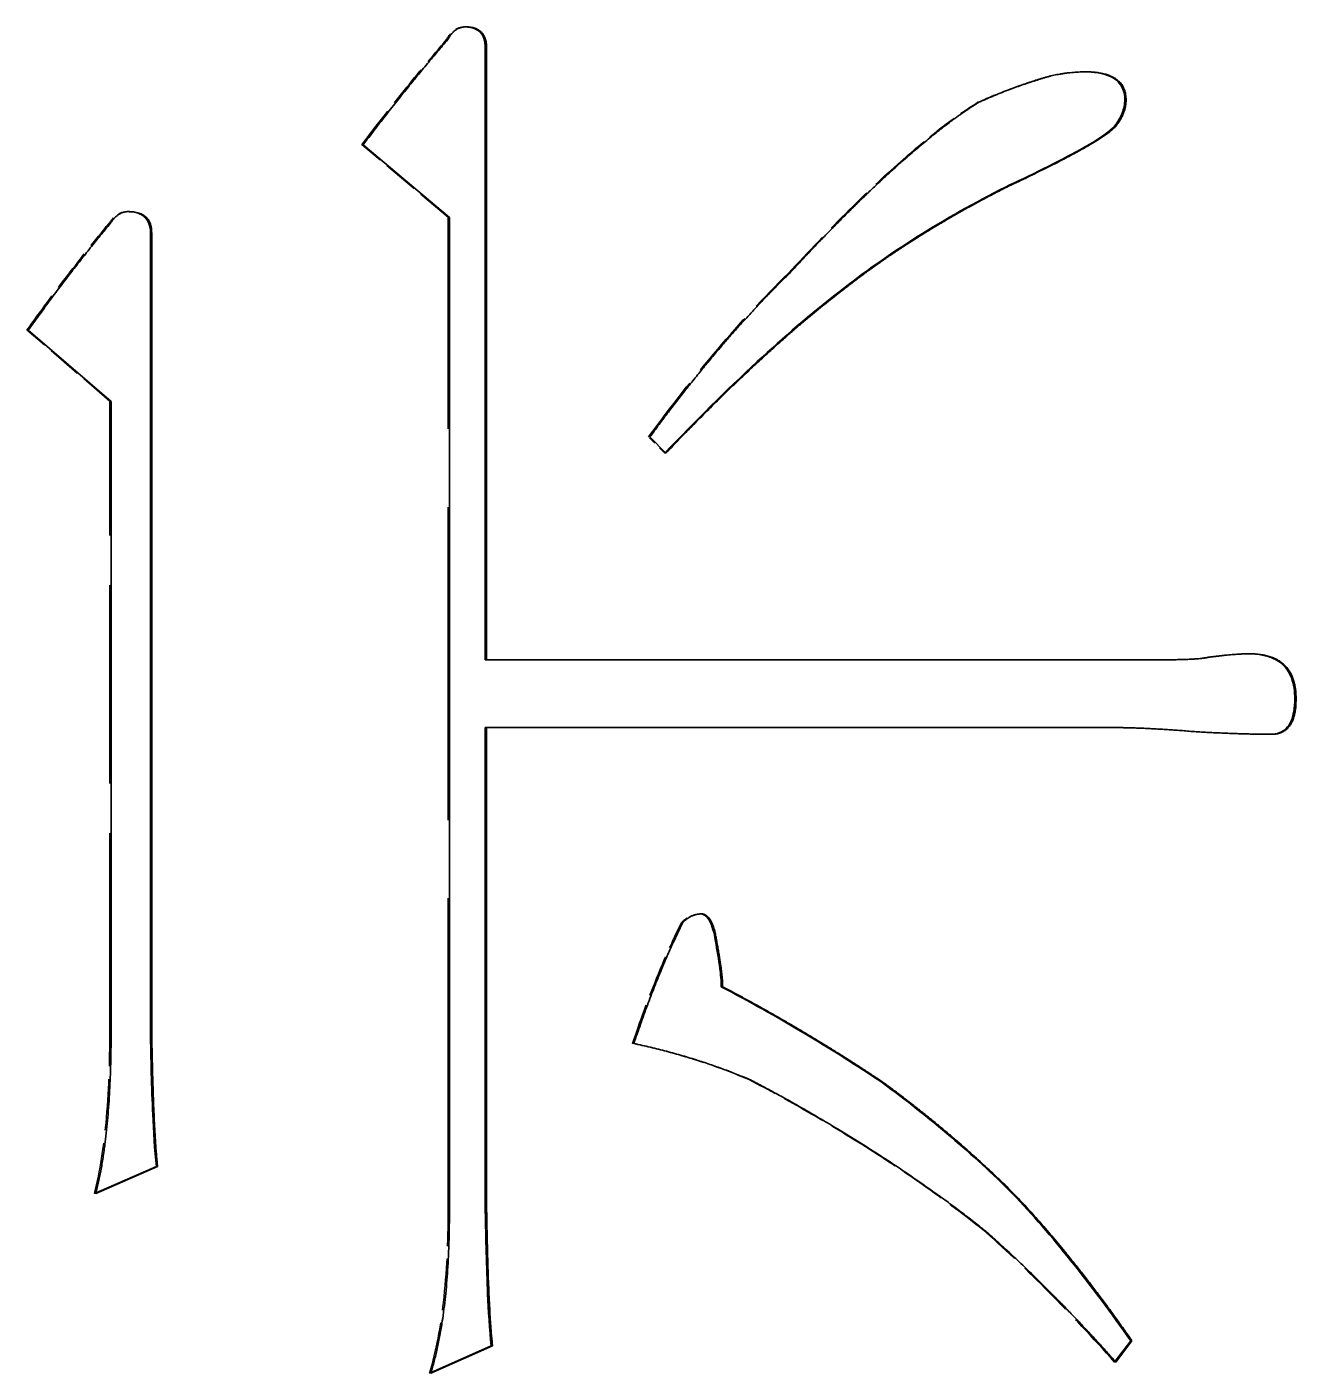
# Model space of a CAD drawing. Header units: millimetres. Extents: x 200 to 5740, y 200 to 4000.
# Drawn here: x 2060.74 to 2078.95, y 3326.44 to 3345.75 of the extents above; entities that cross this region are included whole.
import ezdxf

# ---------------------------------------------------------------- set-up
doc = ezdxf.new("R2010")
doc.units = ezdxf.units.MM
doc.header["$LTSCALE"] = 20
doc.linetypes.add('DASHED', pattern=[0.2067, 0.1654, -0.0413])
doc.layers.add('可見 (ISO)', color=7, linetype='Continuous', lineweight=35)
doc.layers.add('隱藏 (ISO)', color=7, linetype='DASHED', lineweight=25)

msp = doc.modelspace()

# ---------------------------------------------------------------- linework, layer by layer
at = {"layer": '可見 (ISO)'}
for p, q in [((2067.316, 3345.448), (2067.316, 3336.672)), ((2067.335, 3345.448), (2067.335, 3336.672)), ((2076.362, 3344.33), (2076.343, 3344.33)), ((2066.801, 3343.017), (2065.564, 3344.062)), ((2074.796, 3343.454), (2074.778, 3343.454)), ((2066.801, 3328.758), (2066.801, 3343.017)), ((2062.512, 3342.798), (2062.512, 3331.335)), ((2062.53, 3342.798), (2062.53, 3331.335)), ((2061.948, 3340.379), (2060.759, 3341.4)), ((2061.948, 3331.335), (2061.948, 3340.379)), ((2069.907, 3339.638), (2069.677, 3339.869)), ((2067.335, 3336.672), (2067.316, 3336.672)), ((2067.335, 3336.672), (2077.09, 3336.672)), ((2067.316, 3335.699), (2067.316, 3328.758)), ((2067.335, 3335.699), (2067.316, 3335.699)), ((2076.289, 3335.699), (2067.335, 3335.699)), ((2067.335, 3335.699), (2067.335, 3328.758)), ((2070.635, 3332.636), (2070.617, 3332.636)), ((2070.72, 3331.98), (2070.701, 3331.98)), ((2073.025, 3330.606), (2073.007, 3330.606)), ((2062.615, 3329.403), (2061.73, 3329.014)), ((2062.597, 3329.403), (2061.732, 3329.023)), ((2062.615, 3329.403), (2062.597, 3329.403)), ((2074.894, 3329.014), (2074.875, 3329.014)), ((2076.574, 3326.899), (2076.352, 3326.606)), ((2076.592, 3326.899), (2076.362, 3326.595)), ((2076.592, 3326.899), (2076.574, 3326.899)), ((2067.42, 3326.826), (2066.534, 3326.437)), ((2067.401, 3326.826), (2066.537, 3326.446)), ((2067.42, 3326.826), (2067.401, 3326.826))]:
    msp.add_line(p, q, dxfattribs=at)
for points in [[(2066.777, 3345.57), (2066.874, 3345.752), (2067.032, 3345.752)], [(2067.032, 3345.752), (2067.335, 3345.752), (2067.335, 3345.448)], [(2065.564, 3344.062), (2066.17, 3344.864), (2066.777, 3345.57)], [(2075.221, 3344.986), (2075.561, 3345.108), (2075.949, 3345.108)], [(2075.949, 3345.108), (2076.507, 3345.095), (2076.507, 3344.706)], [(2074.396, 3344.67), (2074.821, 3344.864), (2075.221, 3344.986)], [(2073.292, 3343.819), (2073.935, 3344.39), (2074.396, 3344.67)], [(2076.507, 3344.706), (2076.507, 3344.512), (2076.362, 3344.33)], [(2076.362, 3344.33), (2076.167, 3344.099), (2074.796, 3343.454)], [(2071.678, 3342.215), (2072.625, 3343.236), (2073.292, 3343.819)], [(2074.796, 3343.454), (2073.45, 3342.774), (2072.406, 3341.947)], [(2061.936, 3342.932), (2062.045, 3343.102), (2062.191, 3343.102)], [(2062.191, 3343.102), (2062.53, 3343.102), (2062.53, 3342.798)], [(2060.759, 3341.4), (2061.341, 3342.215), (2061.936, 3342.932)], [(2069.677, 3339.869), (2070.659, 3341.218), (2071.678, 3342.215)], [(2072.406, 3341.947), (2071.314, 3341.108), (2069.907, 3339.638)], [(2077.09, 3336.672), (2077.538, 3336.672), (2077.696, 3336.708)], [(2077.696, 3336.708), (2078.06, 3336.757), (2078.279, 3336.757)], [(2078.279, 3336.757), (2078.946, 3336.757), (2078.946, 3336.112)], [(2078.946, 3336.112), (2078.946, 3335.602), (2078.594, 3335.602)], [(2077.514, 3335.638), (2076.81, 3335.699), (2076.289, 3335.699)], [(2078.594, 3335.602), (2078.181, 3335.602), (2077.514, 3335.638)], [(2069.446, 3331.165), (2069.786, 3332.174), (2070.15, 3332.903)], [(2070.15, 3332.903), (2070.271, 3333.025), (2070.417, 3333.025)], [(2070.417, 3333.025), (2070.574, 3333.025), (2070.635, 3332.636)], [(2070.635, 3332.636), (2070.72, 3332.174), (2070.72, 3331.98)], [(2070.72, 3331.98), (2071.921, 3331.347), (2073.025, 3330.606)], [(2061.73, 3329.014), (2061.948, 3329.877), (2061.948, 3331.335)], [(2062.53, 3331.335), (2062.555, 3329.925), (2062.615, 3329.403)], [(2071.12, 3330.642), (2070.356, 3330.971), (2069.446, 3331.165)], [(2072.843, 3329.646), (2071.921, 3330.229), (2071.12, 3330.642)], [(2073.025, 3330.606), (2074.069, 3329.84), (2074.894, 3329.014)], [(2074.517, 3328.454), (2073.777, 3329.05), (2072.843, 3329.646)], [(2074.894, 3329.014), (2075.719, 3328.151), (2076.592, 3326.899)], [(2066.534, 3326.437), (2066.801, 3327.3), (2066.801, 3328.758)], [(2067.335, 3328.758), (2067.359, 3327.348), (2067.42, 3326.826)], [(2076.362, 3326.595), (2075.379, 3327.689), (2074.517, 3328.454)]]:
    msp.add_open_spline(points, degree=2, dxfattribs=at)
for points, knots in [([(2067.024, 3345.752), (2067.051, 3345.751), (2067.077, 3345.749), (2067.129, 3345.739), (2067.154, 3345.731), (2067.203, 3345.708), (2067.226, 3345.691), (2067.267, 3345.647), (2067.283, 3345.62), (2067.311, 3345.546), (2067.316, 3345.496), (2067.316, 3345.448)], [-0.04817643, -0.04817643, -0.04817643, -0.04817643, -0.04026467, -0.04026467, -0.03244947, -0.03244947, -0.02383502, -0.02383502, -0.01436873, -0.01436873, 0, 0, 0, 0]), ([(2075.933, 3345.108), (2075.998, 3345.106), (2076.065, 3345.1), (2076.182, 3345.078), (2076.235, 3345.063), (2076.324, 3345.02), (2076.362, 3344.995), (2076.423, 3344.933), (2076.446, 3344.899), (2076.481, 3344.811), (2076.489, 3344.759), (2076.489, 3344.706)], [-0.0776161, -0.0776161, -0.0776161, -0.0776161, -0.05805482, -0.05805482, -0.04185504, -0.04185504, -0.02836501, -0.02836501, -0.01573297, -0.01573297, 0, 0, 0, 0]), ([(2076.489, 3344.706), (2076.489, 3344.64), (2076.476, 3344.577), (2076.426, 3344.448), (2076.388, 3344.386), (2076.343, 3344.33)], [-0.04144252, -0.04144252, -0.04144252, -0.04144252, -0.02163067, -0.02163067, 0, 0, 0, 0]), ([(2076.343, 3344.33), (2076.276, 3344.25), (2076.107, 3344.136), (2075.532, 3343.815), (2075.108, 3343.61), (2074.778, 3343.454)], [-0.1951761, -0.1951761, -0.1951761, -0.1951761, -0.1096652, -0.1096652, 0, 0, 0, 0]), ([(2074.778, 3343.454), (2074.344, 3343.235), (2073.919, 3342.997), (2073.121, 3342.494), (2072.746, 3342.231), (2072.388, 3341.947)], [-0.283327, -0.283327, -0.283327, -0.283327, -0.1372204, -0.1372204, 0, 0, 0, 0]), ([(2062.184, 3343.102), (2062.216, 3343.101), (2062.248, 3343.099), (2062.31, 3343.087), (2062.339, 3343.079), (2062.394, 3343.053), (2062.419, 3343.035), (2062.462, 3342.99), (2062.478, 3342.963), (2062.506, 3342.891), (2062.512, 3342.844), (2062.512, 3342.798)], [-0.05114989, -0.05114989, -0.05114989, -0.05114989, -0.04158078, -0.04158078, -0.03244019, -0.03244019, -0.02330815, -0.02330815, -0.01374194, -0.01374194, 0, 0, 0, 0]), ([(2072.388, 3341.947), (2071.987, 3341.639), (2071.589, 3341.294), (2070.767, 3340.535), (2070.321, 3340.089), (2069.898, 3339.647)], [-0.3368893, -0.3368893, -0.3368893, -0.3368893, -0.1851064, -0.1851064, -0.0013054, -0.0013054, -0.0013054, -0.0013054]), ([(2078.268, 3336.757), (2078.333, 3336.756), (2078.399, 3336.751), (2078.519, 3336.728), (2078.575, 3336.711), (2078.684, 3336.66), (2078.734, 3336.625), (2078.823, 3336.53), (2078.856, 3336.473), (2078.915, 3336.316), (2078.927, 3336.213), (2078.927, 3336.112)], [-0.1056532, -0.1056532, -0.1056532, -0.1056532, -0.0862629, -0.0862629, -0.0688238, -0.0688238, -0.0501972, -0.0501972, -0.030049, -0.030049, 0, 0, 0, 0]), ([(2078.927, 3336.112), (2078.927, 3336.051), (2078.924, 3335.987), (2078.904, 3335.877), (2078.891, 3335.827), (2078.852, 3335.746), (2078.831, 3335.713), (2078.777, 3335.66), (2078.746, 3335.64), (2078.67, 3335.609), (2078.624, 3335.602), (2078.579, 3335.602)], [-0.07042462, -0.07042462, -0.07042462, -0.07042462, -0.0518836, -0.0518836, -0.03687189, -0.03687189, -0.02511664, -0.02511664, -0.01400675, -0.01400675, -0.0003405, -0.0003405, -0.0003405, -0.0003405]), ([(2070.405, 3333.025), (2070.417, 3333.024), (2070.428, 3333.022), (2070.452, 3333.013), (2070.465, 3333.006), (2070.499, 3332.978), (2070.517, 3332.953), (2070.571, 3332.858), (2070.598, 3332.756), (2070.617, 3332.636)], [-0.06144574, -0.06144574, -0.06144574, -0.06144574, -0.05615082, -0.05615082, -0.04960533, -0.04960533, -0.03630955, -0.03630955, 0, 0, 0, 0]), ([(2070.617, 3332.636), (2070.64, 3332.51), (2070.664, 3332.368), (2070.69, 3332.162), (2070.701, 3332.06), (2070.701, 3331.98)], [-0.06329109, -0.06329109, -0.06329109, -0.06329109, -0.02414719, -0.02414719, 0, 0, 0, 0]), ([(2070.701, 3331.98), (2071.1, 3331.77), (2071.492, 3331.55), (2072.261, 3331.092), (2072.637, 3330.854), (2073.007, 3330.606)], [-0.2688987, -0.2688987, -0.2688987, -0.2688987, -0.1337601, -0.1337601, 0, 0, 0, 0]), ([(2062.512, 3331.335), (2062.518, 3330.958), (2062.529, 3330.526), (2062.555, 3329.929), (2062.571, 3329.624), (2062.597, 3329.403)], [-0.1834894, -0.1834894, -0.1834894, -0.1834894, -0.0669173, -0.0669173, 0, 0, 0, 0]), ([(2073.007, 3330.606), (2073.345, 3330.358), (2073.676, 3330.097), (2074.299, 3329.566), (2074.593, 3329.296), (2074.875, 3329.014)], [-0.2459204, -0.2459204, -0.2459204, -0.2459204, -0.1197957, -0.1197957, 0, 0, 0, 0]), ([(2074.875, 3329.014), (2075.167, 3328.708), (2075.447, 3328.383), (2076.012, 3327.68), (2076.3, 3327.291), (2076.574, 3326.899)], [-0.2705432, -0.2705432, -0.2705432, -0.2705432, -0.1436047, -0.1436047, 0, 0, 0, 0]), ([(2067.316, 3328.758), (2067.323, 3328.381), (2067.333, 3327.949), (2067.359, 3327.352), (2067.376, 3327.047), (2067.401, 3326.826)], [-0.1834894, -0.1834894, -0.1834894, -0.1834894, -0.0669173, -0.0669173, 0, 0, 0, 0])]:
    msp.add_open_spline(points, degree=3, knots=knots, dxfattribs=at)
at = {"layer": '隱藏 (ISO)', "ltscale": 0.02847}
for p, q in [((2067.032, 3345.752), (2067.013, 3345.752)), ((2066.777, 3345.57), (2066.758, 3345.57)), ((2075.949, 3345.108), (2075.931, 3345.108)), ((2075.221, 3344.986), (2075.203, 3344.986)), ((2074.396, 3344.67), (2074.378, 3344.67)), ((2065.564, 3344.062), (2065.545, 3344.062)), ((2062.191, 3343.102), (2062.172, 3343.102)), ((2061.936, 3342.932), (2061.917, 3342.932)), ((2066.801, 3343.017), (2066.783, 3343.017)), ((2071.678, 3342.215), (2071.66, 3342.215)), ((2060.759, 3341.4), (2060.741, 3341.4)), ((2061.948, 3340.379), (2061.93, 3340.379)), ((2069.677, 3339.869), (2069.658, 3339.869)), ((2069.907, 3339.638), (2069.889, 3339.638)), ((2077.696, 3336.708), (2077.678, 3336.708)), ((2078.279, 3336.757), (2078.26, 3336.757)), ((2077.514, 3335.638), (2077.496, 3335.638)), ((2078.594, 3335.602), (2078.576, 3335.602)), ((2070.15, 3332.903), (2070.131, 3332.903)), ((2070.417, 3333.025), (2070.398, 3333.025)), ((2069.446, 3331.165), (2069.428, 3331.165)), ((2071.12, 3330.642), (2071.102, 3330.642)), ((2061.73, 3329.014), (2061.711, 3329.014)), ((2074.517, 3328.454), (2074.499, 3328.454)), ((2076.362, 3326.595), (2076.343, 3326.595)), ((2066.534, 3326.437), (2066.516, 3326.437))]:
    msp.add_line(p, q, dxfattribs=at)
at = {"layer": '隱藏 (ISO)', "ltscale": 0.154348}
msp.add_line((2066.783, 3343.017), (2065.545, 3344.062), dxfattribs=at)
at = {"layer": '隱藏 (ISO)', "ltscale": 1.357807}
msp.add_line((2066.783, 3328.758), (2066.783, 3343.017), dxfattribs=at)
at = {"layer": '隱藏 (ISO)', "ltscale": 0.14932}
msp.add_line((2061.93, 3340.379), (2060.741, 3341.4), dxfattribs=at)
at = {"layer": '隱藏 (ISO)', "ltscale": 0.861181}
msp.add_line((2061.93, 3331.335), (2061.93, 3340.379), dxfattribs=at)
at = {"layer": '隱藏 (ISO)', "ltscale": 0.031006}
msp.add_line((2069.889, 3339.638), (2069.658, 3339.869), dxfattribs=at)
at = {"layer": '隱藏 (ISO)', "ltscale": 0.002059}
msp.add_line((2061.732, 3329.023), (2061.711, 3329.014), dxfattribs=at)
at = {"layer": '隱藏 (ISO)', "ltscale": 0.00123}
msp.add_line((2076.352, 3326.606), (2076.343, 3326.595), dxfattribs=at)
at = {"layer": '隱藏 (ISO)', "ltscale": 0.00212}
msp.add_line((2066.537, 3326.446), (2066.516, 3326.437), dxfattribs=at)
at = {"layer": '隱藏 (ISO)', "ltscale": 0.031428}
msp.add_open_spline([(2066.758, 3345.57), (2066.78, 3345.61), (2066.807, 3345.649), (2066.863, 3345.703), (2066.89, 3345.721), (2066.949, 3345.746), (2066.981, 3345.752), (2067.013, 3345.752)], degree=3, knots=[-0.03321196, -0.03321196, -0.03321196, -0.03321196, -0.01939965, -0.01939965, -0.00978597, -0.00978597, 0, 0, 0, 0], dxfattribs=at)
at = {"layer": '隱藏 (ISO)', "ltscale": 0.000950072}
msp.add_open_spline([(2067.013, 3345.752), (2067.017, 3345.752), (2067.02, 3345.752), (2067.024, 3345.752)], degree=3, dxfattribs=at)
at = {"layer": '隱藏 (ISO)', "ltscale": 0.18434}
msp.add_open_spline([(2065.545, 3344.062), (2065.743, 3344.324), (2065.946, 3344.584), (2066.35, 3345.086), (2066.552, 3345.33), (2066.758, 3345.57)], degree=3, knots=[-0.1935934, -0.1935934, -0.1935934, -0.1935934, -0.0949052, -0.0949052, 0, 0, 0, 0], dxfattribs=at)
at = {"layer": '隱藏 (ISO)', "ltscale": 0.070666}
msp.add_open_spline([(2075.203, 3344.986), (2075.317, 3345.027), (2075.435, 3345.057), (2075.679, 3345.098), (2075.805, 3345.108), (2075.931, 3345.108)], degree=3, knots=[-0.07445205, -0.07445205, -0.07445205, -0.07445205, -0.03790291, -0.03790291, 0, 0, 0, 0], dxfattribs=at)
at = {"layer": '隱藏 (ISO)', "ltscale": 0.000122137}
msp.add_open_spline([(2075.931, 3345.108), (2075.931, 3345.108), (2075.932, 3345.108), (2075.933, 3345.108)], degree=3, dxfattribs=at)
at = {"layer": '隱藏 (ISO)', "ltscale": 0.084241}
msp.add_open_spline([(2074.378, 3344.67), (2074.515, 3344.733), (2074.655, 3344.792), (2074.93, 3344.897), (2075.066, 3344.944), (2075.203, 3344.986)], degree=3, knots=[-0.08851165, -0.08851165, -0.08851165, -0.08851165, -0.04304164, -0.04304164, 0, 0, 0, 0], dxfattribs=at)
at = {"layer": '隱藏 (ISO)', "ltscale": 0.132976}
msp.add_open_spline([(2073.274, 3343.819), (2073.465, 3343.989), (2073.668, 3344.161), (2074.031, 3344.441), (2074.205, 3344.565), (2074.378, 3344.67)], degree=3, knots=[-0.13766, -0.13766, -0.13766, -0.13766, -0.0606532, -0.0606532, 0, 0, 0, 0], dxfattribs=at)
at = {"layer": '隱藏 (ISO)', "ltscale": 0.216916}
msp.add_open_spline([(2071.66, 3342.215), (2071.943, 3342.52), (2072.241, 3342.833), (2072.771, 3343.359), (2073.024, 3343.601), (2073.274, 3343.819)], degree=3, knots=[-0.2246129, -0.2246129, -0.2246129, -0.2246129, -0.0993995, -0.0993995, 0, 0, 0, 0], dxfattribs=at)
at = {"layer": '隱藏 (ISO)', "ltscale": 0.030448}
msp.add_open_spline([(2061.917, 3342.932), (2061.94, 3342.966), (2061.966, 3343), (2062.021, 3343.051), (2062.049, 3343.07), (2062.11, 3343.096), (2062.14, 3343.102), (2062.172, 3343.102)], degree=3, knots=[-0.03216555, -0.03216555, -0.03216555, -0.03216555, -0.01978135, -0.01978135, -0.00957292, -0.00957292, 0, 0, 0, 0], dxfattribs=at)
at = {"layer": '隱藏 (ISO)', "ltscale": 0.001016}
msp.add_open_spline([(2062.172, 3343.102), (2062.176, 3343.102), (2062.18, 3343.102), (2062.184, 3343.102)], degree=3, dxfattribs=at)
at = {"layer": '隱藏 (ISO)', "ltscale": 0.184018}
msp.add_open_spline([(2060.741, 3341.4), (2060.931, 3341.667), (2061.126, 3341.93), (2061.519, 3342.441), (2061.716, 3342.688), (2061.917, 3342.932)], degree=3, knots=[-0.1932732, -0.1932732, -0.1932732, -0.1932732, -0.0948971, -0.0948971, 0, 0, 0, 0], dxfattribs=at)
at = {"layer": '隱藏 (ISO)', "ltscale": 0.294184}
msp.add_open_spline([(2069.658, 3339.869), (2069.973, 3340.3), (2070.303, 3340.723), (2070.97, 3341.505), (2071.307, 3341.869), (2071.66, 3342.215)], degree=3, knots=[-0.3086005, -0.3086005, -0.3086005, -0.3086005, -0.1482263, -0.1482263, 0, 0, 0, 0], dxfattribs=at)
at = {"layer": '隱藏 (ISO)', "ltscale": 0.001143}
msp.add_open_spline([(2069.898, 3339.647), (2069.895, 3339.644), (2069.892, 3339.641), (2069.889, 3339.638)], degree=3, dxfattribs=at)
at = {"layer": '隱藏 (ISO)', "ltscale": 0.057974}
msp.add_open_spline([(2077.071, 3336.672), (2077.19, 3336.672), (2077.328, 3336.674), (2077.526, 3336.685), (2077.615, 3336.693), (2077.678, 3336.708)], degree=3, knots=[-0.04911275, -0.04911275, -0.04911275, -0.04911275, -0.01950798, -0.01950798, 0, 0, 0, 0], dxfattribs=at)
at = {"layer": '隱藏 (ISO)', "ltscale": 0.055696}
msp.add_open_spline([(2077.678, 3336.708), (2077.785, 3336.722), (2077.898, 3336.736), (2078.088, 3336.751), (2078.177, 3336.757), (2078.26, 3336.757)], degree=3, knots=[-0.05750331, -0.05750331, -0.05750331, -0.05750331, -0.02492446, -0.02492446, 0, 0, 0, 0], dxfattribs=at)
at = {"layer": '隱藏 (ISO)', "ltscale": 0.000697671}
msp.add_open_spline([(2078.26, 3336.757), (2078.263, 3336.757), (2078.266, 3336.757), (2078.268, 3336.757)], degree=3, dxfattribs=at)
at = {"layer": '隱藏 (ISO)', "ltscale": 0.116999}
msp.add_open_spline([(2077.496, 3335.638), (2077.278, 3335.657), (2077.056, 3335.673), (2076.65, 3335.693), (2076.458, 3335.699), (2076.27, 3335.699)], degree=3, knots=[-0.12214, -0.12214, -0.12214, -0.12214, -0.056407, -0.056407, 0, 0, 0, 0], dxfattribs=at)
at = {"layer": '隱藏 (ISO)', "ltscale": 0.103}
msp.add_open_spline([(2078.576, 3335.602), (2078.42, 3335.602), (2078.254, 3335.606), (2077.901, 3335.618), (2077.694, 3335.628), (2077.496, 3335.638)], degree=3, knots=[-0.1062096, -0.1062096, -0.1062096, -0.1062096, -0.0596531, -0.0596531, 0, 0, 0, 0], dxfattribs=at)
at = {"layer": '隱藏 (ISO)', "ltscale": 0.00022427}
msp.add_open_spline([(2078.579, 3335.602), (2078.578, 3335.602), (2078.577, 3335.602), (2078.576, 3335.602)], degree=3, dxfattribs=at)
at = {"layer": '隱藏 (ISO)', "ltscale": 0.178679}
msp.add_open_spline([(2069.428, 3331.165), (2069.533, 3331.48), (2069.649, 3331.796), (2069.882, 3332.373), (2070.002, 3332.644), (2070.131, 3332.903)], degree=3, knots=[-0.1867984, -0.1867984, -0.1867984, -0.1867984, -0.0871375, -0.0871375, 0, 0, 0, 0], dxfattribs=at)
at = {"layer": '隱藏 (ISO)', "ltscale": 0.028648}
msp.add_open_spline([(2070.131, 3332.903), (2070.171, 3332.943), (2070.216, 3332.977), (2070.309, 3333.016), (2070.353, 3333.025), (2070.398, 3333.025)], degree=3, knots=[-0.03043614, -0.03043614, -0.03043614, -0.03043614, -0.01363942, -0.01363942, 0, 0, 0, 0], dxfattribs=at)
at = {"layer": '隱藏 (ISO)', "ltscale": 0.000562028}
msp.add_open_spline([(2070.398, 3333.025), (2070.4, 3333.025), (2070.403, 3333.025), (2070.405, 3333.025)], degree=3, dxfattribs=at)
at = {"layer": '隱藏 (ISO)', "ltscale": 0.222516}
msp.add_open_spline([(2061.711, 3329.014), (2061.793, 3329.339), (2061.844, 3329.692), (2061.915, 3330.454), (2061.93, 3330.905), (2061.93, 3331.335)], degree=3, knots=[-0.2293863, -0.2293863, -0.2293863, -0.2293863, -0.1291028, -0.1291028, 0, 0, 0, 0], dxfattribs=at)
at = {"layer": '隱藏 (ISO)', "ltscale": 0.167494}
msp.add_open_spline([(2071.102, 3330.642), (2070.84, 3330.755), (2070.573, 3330.852), (2070.014, 3331.027), (2069.722, 3331.102), (2069.428, 3331.165)], degree=3, knots=[-0.1759405, -0.1759405, -0.1759405, -0.1759405, -0.0904341, -0.0904341, 0, 0, 0, 0], dxfattribs=at)
at = {"layer": '隱藏 (ISO)', "ltscale": 0.189784}
msp.add_open_spline([(2072.825, 3329.646), (2072.532, 3329.831), (2072.233, 3330.013), (2071.66, 3330.344), (2071.382, 3330.498), (2071.102, 3330.642)], degree=3, knots=[-0.1988633, -0.1988633, -0.1988633, -0.1988633, -0.0946647, -0.0946647, 0, 0, 0, 0], dxfattribs=at)
at = {"layer": '隱藏 (ISO)', "ltscale": 0.195936}
msp.add_open_spline([(2074.499, 3328.454), (2074.243, 3328.661), (2073.978, 3328.859), (2073.421, 3329.256), (2073.124, 3329.455), (2072.825, 3329.646)], degree=3, knots=[-0.2055067, -0.2055067, -0.2055067, -0.2055067, -0.1067136, -0.1067136, 0, 0, 0, 0], dxfattribs=at)
at = {"layer": '隱藏 (ISO)', "ltscale": 0.223251}
msp.add_open_spline([(2066.516, 3326.437), (2066.616, 3326.76), (2066.677, 3327.113), (2066.765, 3327.877), (2066.783, 3328.327), (2066.783, 3328.758)], degree=3, knots=[-0.230547, -0.230547, -0.230547, -0.230547, -0.129269, -0.129269, 0, 0, 0, 0], dxfattribs=at)
at = {"layer": '隱藏 (ISO)', "ltscale": 0.249694}
msp.add_open_spline([(2076.343, 3326.595), (2076.035, 3326.938), (2075.716, 3327.279), (2075.103, 3327.896), (2074.804, 3328.183), (2074.499, 3328.454)], degree=3, knots=[-0.2611928, -0.2611928, -0.2611928, -0.2611928, -0.1226127, -0.1226127, 0, 0, 0, 0], dxfattribs=at)

doc.saveas('drawing.dxf')
